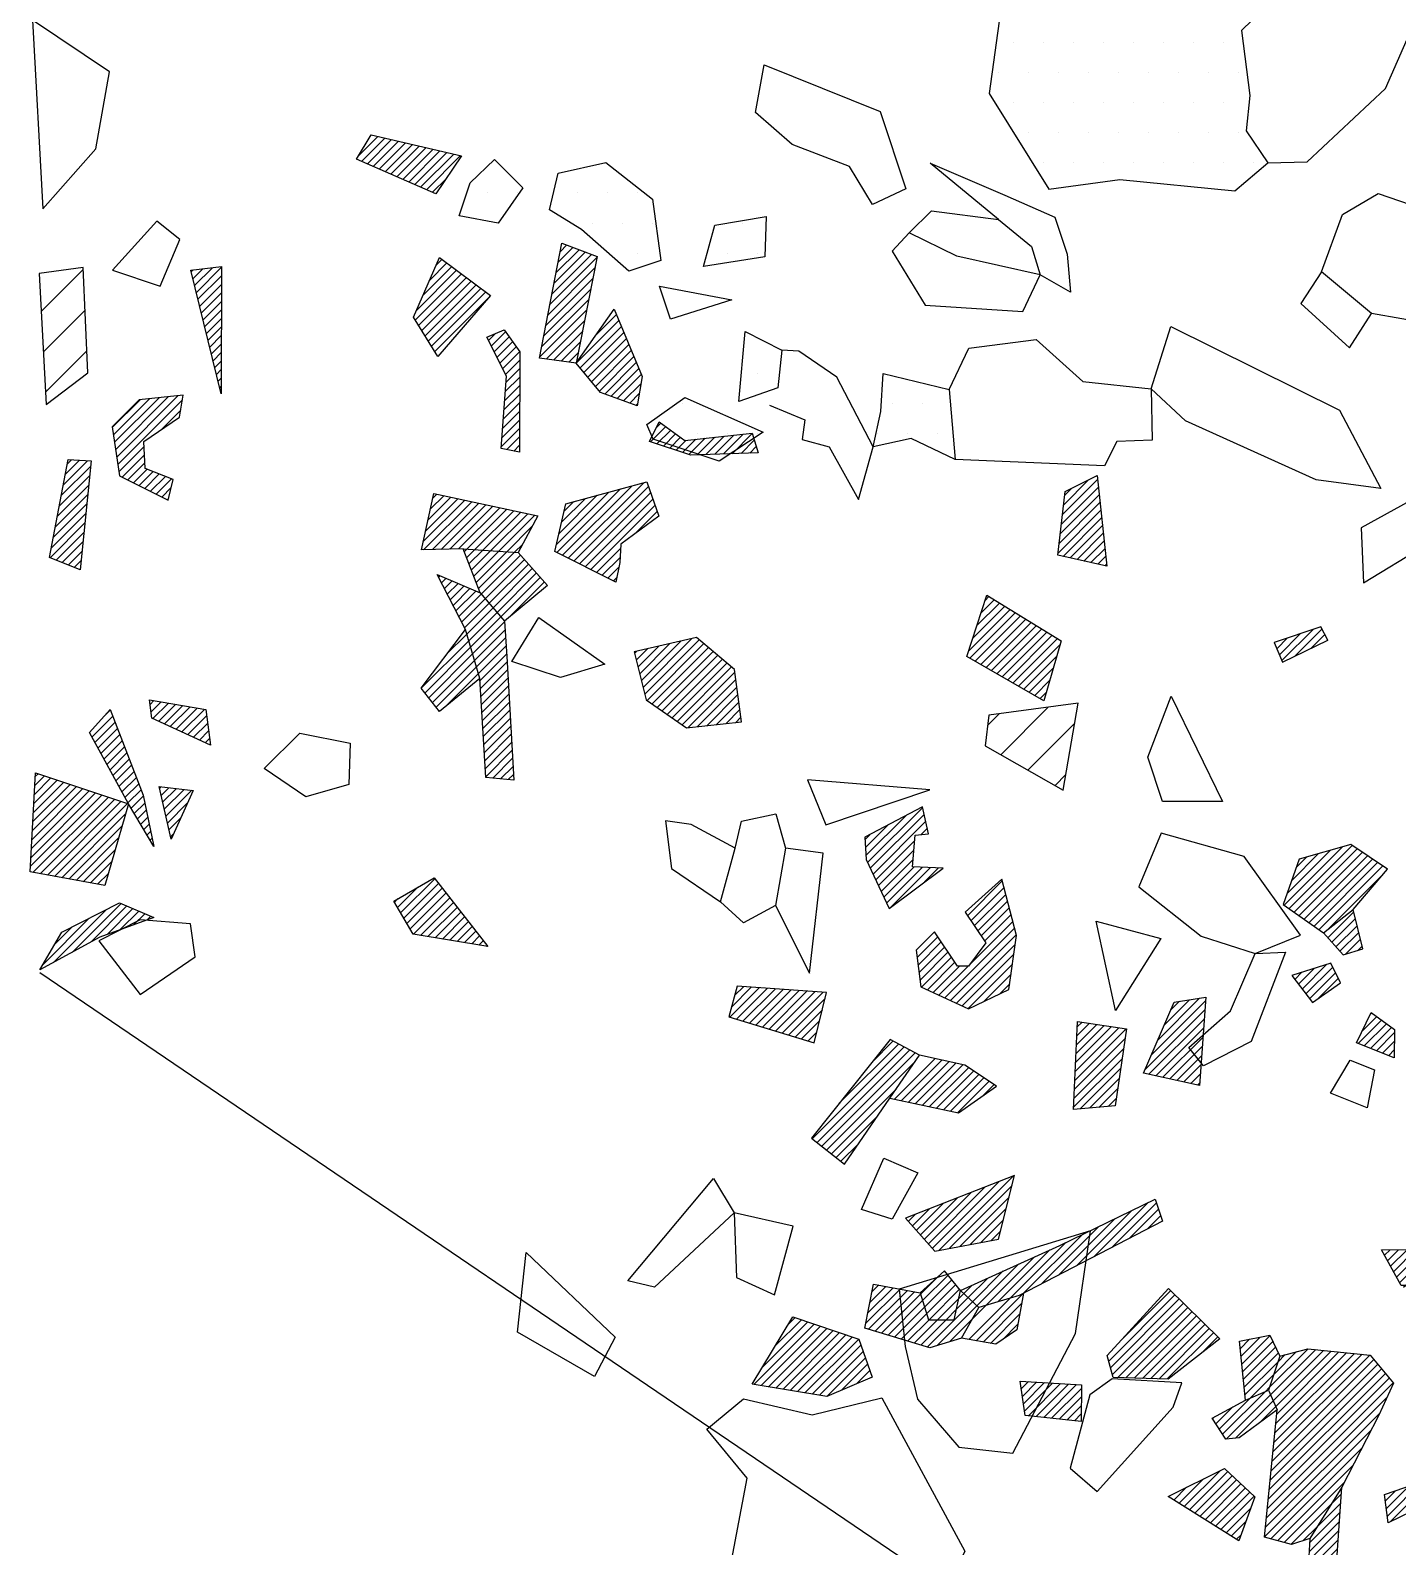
# Model space of a CAD drawing. Header units: metres. Extents: x 0 to 2.2, y -19.01 to -15.89.
# Drawn here: x -0.002 to 0.566, y -18.313 to -17.682 of the extents above; entities that cross this region are included whole.
import ezdxf

# ---------------------------------------------------------------- set-up
doc = ezdxf.new("R2010")
doc.units = ezdxf.units.M
doc.header["$LTSCALE"] = 25
doc.header["$MEASUREMENT"] = 0
doc.linetypes.add('STRICHPUNKTX2', pattern=[2, 1, -0.5, 0, -0.5])
doc.layers.get('0').update_dxf_attribs({"linetype": 'CONTINUOUS'})
for name, color, linetype in [('FEUER', 1, 'CONTINUOUS'), ('GRABUNGSGRENZE', 3, 'STRICHPUNKTX2'), ('KNOCHEN', 2, 'CONTINUOUS'), ('KNOCHENSCHRAFF', 2, 'CONTINUOUS'), ('STEINE', 4, 'CONTINUOUS'), ('STEINESCHRAFF', 4, 'CONTINUOUS')]:
    doc.layers.add(name, color=color, linetype=linetype)

# ---------------------------------------------------------------- blocks, each defined once
blk = doc.blocks.new('*X5')
at = {"color": 0}
for p, q in [((0.209, -1779.932), (1.96, -1778.181)), ((0.299, -1781.61), (2.035, -1779.874)), ((0.389, -1783.288), (2.109, -1781.567)), ((39.567, -1797.143), (40.049, -1796.66)), ((40.117, -1798.36), (42.092, -1796.386)), ((41.246, -1798.999), (43.192, -1797.053)), ((42.375, -1799.638), (42.826, -1799.187))]:
    blk.add_line(p, q, dxfattribs=at)
blk = doc.blocks.new('*X12')
at = {"color": 0}
for p, q in [((51.899, -1804.61), (54.308, -1802.201)), ((52.025, -1804.13), (53.815, -1802.341)), ((52.107, -1804.756), (54.725, -1802.137)), ((52.219, -1803.583), (53.321, -1802.48)), ((52.315, -1804.901), (54.937, -1802.279)), ((52.413, -1803.036), (52.828, -1802.62)), ((52.522, -1805.047), (55.149, -1802.421)), ((52.73, -1805.193), (55.36, -1802.563)), ((52.938, -1805.338), (55.572, -1802.705)), ((53.146, -1805.484), (55.784, -1802.846)), ((53.354, -1805.63), (55.995, -1802.988)), ((53.714, -1805.623), (56.054, -1803.283)), ((38.729, -1805.052), (40.178, -1803.603)), ((38.871, -1805.263), (40.251, -1803.884)), ((39.014, -1805.474), (40.323, -1804.165)), ((39.157, -1805.685), (40.396, -1804.446)), ((39.299, -1805.896), (40.469, -1804.727)), ((39.442, -1806.107), (40.541, -1805.008)), ((53.723, -1805.967), (54.79, -1804.901)), ((53.889, -1806.155), (54.86, -1805.185)), ((37.786, -1808.47), (40.686, -1805.57)), ((38.85, -1807.052), (40.614, -1805.289)), ((54.055, -1806.343), (54.93, -1805.468)), ((54.221, -1806.53), (55, -1805.751)), ((36.633, -1806.794), (37.499, -1805.929)), ((36.674, -1807.107), (37.641, -1806.14)), ((36.715, -1807.419), (37.784, -1806.351)), ((38.027, -1808.582), (40.759, -1805.851)), ((38.269, -1808.694), (40.716, -1806.247)), ((54.46, -1806.645), (55.07, -1806.035)), ((54.973, -1806.486), (55.14, -1806.318)), ((36.756, -1807.732), (37.926, -1806.562)), ((36.82, -1808.022), (38.068, -1806.773)), ((37.061, -1808.134), (38.211, -1806.984)), ((38.51, -1808.807), (40.659, -1806.658)), ((38.751, -1808.919), (40.602, -1807.068)), ((37.303, -1808.246), (38.401, -1807.147)), ((37.544, -1808.358), (38.754, -1807.148)), ((39.391, -1808.632), (40.545, -1807.479)), ((52.34, -1807.704), (52.638, -1807.406)), ((52.494, -1807.904), (53.151, -1807.247)), ((52.648, -1808.104), (53.663, -1807.089)), ((52.801, -1808.304), (53.918, -1807.187)), ((52.955, -1808.504), (54.036, -1807.423)), ((53.327, -1808.485), (54.153, -1807.659)), ((28.848, -1809.276), (30.07, -1808.054)), ((28.914, -1808.857), (29.74, -1808.031)), ((29.053, -1808.364), (29.41, -1808.007)), ((29.12, -1809.358), (30.4, -1808.078)), ((29.391, -1809.44), (30.73, -1808.101)), ((29.663, -1809.522), (31.06, -1808.125)), ((29.934, -1809.604), (31.39, -1808.148)), ((30.205, -1809.686), (31.72, -1808.171)), ((30.477, -1809.769), (32.051, -1808.195)), ((30.748, -1809.851), (32.381, -1808.218)), ((31.02, -1809.933), (32.711, -1808.242)), ((40.074, -1808.304), (40.488, -1807.889)), ((31.291, -1810.015), (32.814, -1808.492)), ((31.562, -1810.097), (32.699, -1808.961)), ((46.098, -1811.472), (48.611, -1808.958)), ((46.369, -1810.847), (48.639, -1808.577)), ((46.64, -1810.222), (48.376, -1808.486)), ((46.911, -1809.598), (47.96, -1808.549)), ((47.182, -1808.973), (47.543, -1808.612)), ((31.834, -1810.179), (32.583, -1809.43)), ((43.259, -1810.421), (44.108, -1809.572)), ((43.276, -1810.051), (43.801, -1809.526)), ((43.292, -1809.681), (43.494, -1809.479)), ((46.278, -1811.645), (48.584, -1809.339)), ((54.976, -1810.372), (55.952, -1809.396)), ((55.138, -1809.856), (55.749, -1809.245)), ((55.23, -1810.471), (56.155, -1809.546)), ((55.469, -1809.172), (55.546, -1809.095)), ((32.105, -1810.262), (32.467, -1809.899)), ((43.178, -1812.27), (45.277, -1810.171)), ((43.194, -1811.901), (45.335, -1809.76)), ((43.21, -1811.531), (45.028, -1809.713)), ((43.227, -1811.161), (44.721, -1809.666)), ((43.243, -1810.791), (44.415, -1809.619)), ((46.568, -1811.709), (48.556, -1809.72)), ((46.858, -1811.773), (48.529, -1810.101)), ((55.484, -1810.57), (56.358, -1809.696)), ((55.739, -1810.67), (56.481, -1809.927)), ((32.278, -1814.331), (36.098, -1810.511)), ((32.476, -1814.486), (36.327, -1810.636)), ((32.675, -1814.642), (36.556, -1810.761)), ((33.401, -1812.855), (35.869, -1810.387)), ((34.765, -1811.137), (35.64, -1810.262)), ((43.161, -1812.64), (45.217, -1810.585)), ((47.147, -1811.836), (48.502, -1810.482)), ((55.993, -1810.769), (56.48, -1810.282)), ((56.247, -1810.868), (56.479, -1810.636)), ((32.873, -1814.797), (36.562, -1811.108)), ((35.699, -1812.678), (37.378, -1810.999)), ((35.99, -1812.741), (37.668, -1811.063)), ((36.281, -1812.804), (37.958, -1811.126)), ((36.571, -1812.867), (38.248, -1811.189)), ((36.862, -1812.93), (38.538, -1811.253)), ((37.152, -1812.993), (38.772, -1811.373)), ((43.145, -1813.01), (45.157, -1810.998)), ((43.42, -1813.089), (45.097, -1811.412)), ((47.437, -1811.9), (48.474, -1810.863)), ((47.727, -1811.964), (48.447, -1811.244)), ((37.443, -1813.056), (38.986, -1811.513)), ((37.733, -1813.119), (39.199, -1811.653)), ((38.024, -1813.182), (39.412, -1811.793)), ((38.314, -1813.245), (39.626, -1811.934)), ((39.384, -1812.529), (39.839, -1812.074)), ((43.806, -1813.056), (45.037, -1811.826)), ((48.017, -1812.028), (48.419, -1811.625)), ((48.307, -1812.091), (48.392, -1812.006)), ((33.072, -1814.952), (35.777, -1812.247)), ((44.193, -1813.023), (44.977, -1812.239)), ((44.58, -1812.99), (44.916, -1812.653)), ((33.27, -1815.107), (34.994, -1813.383)), ((33.469, -1815.262), (34.211, -1814.52)), ((56.302, -1830.259), (58.15, -1828.411)), ((56.111, -1829.389), (56.533, -1828.968)), ((56.151, -1829.703), (57.072, -1828.782)), ((56.191, -1830.016), (57.611, -1828.597))]:
    blk.add_line(p, q, dxfattribs=at)
blk = doc.blocks.new('*X13')
at = {"color": 0}
for p, q in [((70.76, -1795.648), (72.682, -1793.727)), ((68.624, -1797.077), (71.392, -1794.309)), ((70.525, -1795.53), (72.139, -1793.916)), ((70.995, -1795.766), (72.772, -1793.99)), ((71.231, -1795.885), (72.863, -1794.253)), ((58.802, -1795.232), (59.004, -1795.03)), ((68.023, -1794.85), (68.23, -1794.643)), ((68.098, -1795.128), (68.595, -1794.631)), ((68.173, -1795.407), (68.96, -1794.62)), ((68.248, -1795.685), (69.325, -1794.608)), ((68.323, -1795.964), (69.691, -1794.596)), ((68.399, -1796.242), (70.056, -1794.585)), ((68.474, -1796.52), (70.421, -1794.573)), ((68.549, -1796.799), (70.786, -1794.561)), ((71.466, -1796.003), (72.954, -1794.515)), ((71.701, -1796.121), (73.044, -1794.778)), ((71.936, -1796.24), (73.135, -1795.041)), ((58.527, -1795.861), (59.243, -1795.144)), ((58.55, -1796.191), (59.482, -1795.259)), ((58.833, -1796.261), (59.722, -1795.373)), ((59.117, -1796.331), (59.961, -1795.487)), ((59.401, -1796.401), (60.2, -1795.602)), ((59.685, -1796.471), (60.439, -1795.716)), ((72.294, -1796.235), (73.226, -1795.304)), ((72.743, -1796.14), (73.316, -1795.567)), ((59.968, -1796.54), (60.678, -1795.83)), ((60.252, -1796.61), (60.918, -1795.945)), ((68.699, -1797.355), (70.256, -1795.799)), ((73.191, -1796.045), (73.407, -1795.83)), ((64.714, -1801.341), (68.445, -1797.609)), ((64.928, -1801.48), (68.794, -1797.615)), ((64.952, -1800.749), (67.64, -1798.062)), ((65.328, -1801.433), (68.898, -1797.864)), ((65.729, -1801.387), (69.002, -1798.113)), ((65.191, -1800.157), (66.834, -1798.514)), ((66.129, -1801.34), (69.106, -1798.363)), ((65.429, -1799.565), (66.028, -1798.966)), ((66.529, -1801.294), (67.841, -1799.981)), ((34.577, -1802.84), (36.867, -1800.55)), ((34.489, -1802.221), (35.419, -1801.291)), ((34.507, -1802.556), (36.169, -1800.894)), ((34.69, -1803.081), (36.931, -1800.839)), ((34.803, -1803.321), (36.996, -1801.128)), ((34.472, -1801.885), (34.669, -1801.687)), ((34.917, -1803.561), (36.534, -1801.944)), ((36.802, -1801.676), (37.061, -1801.416)), ((35.03, -1803.801), (36.503, -1802.328)), ((35.143, -1804.041), (36.473, -1802.712)), ((35.257, -1804.282), (36.515, -1803.023)), ((35.37, -1804.522), (36.854, -1803.038)), ((35.555, -1804.69), (37.193, -1803.052)), ((36.948, -1803.651), (37.532, -1803.067)), ((37.538, -1818.971), (40.63, -1815.879)), ((37.105, -1818.696), (39.47, -1816.332)), ((37.271, -1818.884), (40.05, -1816.105)), ((37.974, -1818.888), (40.584, -1816.278)), ((36.607, -1818.134), (37.73, -1817.011)), ((36.773, -1818.321), (38.31, -1816.785)), ((36.939, -1818.509), (38.89, -1816.558)), ((38.41, -1818.806), (40.465, -1816.751)), ((43.999, -1819.228), (46.248, -1816.978)), ((44.733, -1818.847), (46.591, -1816.989)), ((36.276, -1817.758), (36.57, -1817.464)), ((36.442, -1817.946), (37.15, -1817.237)), ((38.847, -1818.723), (40.345, -1817.224)), ((39.283, -1818.64), (40.226, -1817.697)), ((42.531, -1819.988), (44.878, -1817.642)), ((43.265, -1819.608), (45.563, -1817.31)), ((45.466, -1818.467), (46.679, -1817.254)), ((46.2, -1818.087), (46.767, -1817.52)), ((39.719, -1818.557), (40.106, -1818.171)), ((41.063, -1820.749), (43.507, -1818.305)), ((41.797, -1820.368), (44.192, -1817.973)), ((39.996, -1821.109), (42.16, -1818.945)), ((40.502, -1820.957), (42.822, -1818.637)), ((56.074, -1819.173), (56.303, -1818.944)), ((56.199, -1819.401), (56.658, -1818.942)), ((56.325, -1819.63), (57.014, -1818.94)), ((56.45, -1819.858), (57.369, -1818.938)), ((56.575, -1820.086), (57.725, -1818.936)), ((56.7, -1820.315), (58.081, -1818.934)), ((56.944, -1820.425), (58.436, -1818.932)), ((57.297, -1820.425), (58.792, -1818.93)), ((57.649, -1820.426), (59.147, -1818.928)), ((58.002, -1820.427), (59.503, -1818.926)), ((58.355, -1820.428), (59.858, -1818.925)), ((58.707, -1820.429), (60.214, -1818.923)), ((59.06, -1820.43), (60.569, -1818.921)), ((59.413, -1820.431), (60.925, -1818.919)), ((59.774, -1820.423), (61.28, -1818.917)), ((60.135, -1820.415), (61.636, -1818.915)), ((60.497, -1820.407), (61.991, -1818.913)), ((39.124, -1821.274), (40.866, -1819.532)), ((39.491, -1821.26), (41.513, -1819.239)), ((60.858, -1820.4), (62.179, -1819.079)), ((36.779, -1820.79), (37.511, -1820.059)), ((36.864, -1821.059), (37.926, -1819.997)), ((36.949, -1821.328), (38.084, -1820.193)), ((38.759, -1820.932), (39.571, -1820.12)), ((38.941, -1821.103), (40.218, -1819.826)), ((61.219, -1820.392), (61.845, -1819.767)), ((34.506, -1822.003), (35.933, -1820.576)), ((34.593, -1821.563), (35.635, -1820.52)), ((34.616, -1822.246), (36.231, -1820.632)), ((34.679, -1821.122), (35.337, -1820.465)), ((34.766, -1820.682), (35.039, -1820.409)), ((34.887, -1822.329), (36.529, -1820.687)), ((35.158, -1822.411), (36.779, -1820.79)), ((37.034, -1821.597), (38.242, -1820.388)), ((37.133, -1821.851), (38.4, -1820.584)), ((38.275, -1821.416), (38.759, -1820.932)), ((38.369, -1820.968), (38.576, -1820.761)), ((38.576, -1820.761), (38.924, -1820.413)), ((44.603, -1823.573), (47.36, -1820.816)), ((45.203, -1822.62), (47.181, -1820.641)), ((56.868, -1820.501), (56.944, -1820.425)), ((57.074, -1820.648), (57.297, -1820.425)), ((57.28, -1820.796), (57.649, -1820.426)), ((57.486, -1820.943), (58.002, -1820.427)), ((57.692, -1821.091), (58.355, -1820.428)), ((57.898, -1821.238), (58.707, -1820.429)), ((58.104, -1821.386), (59.06, -1820.43)), ((58.31, -1821.533), (59.408, -1820.435)), ((58.516, -1821.681), (59.489, -1820.708)), ((35.429, -1822.494), (36.864, -1821.059)), ((35.7, -1822.576), (36.949, -1821.328)), ((37.055, -1822.989), (38.941, -1821.103)), ((37.47, -1822.927), (39.124, -1821.274)), ((37.485, -1821.852), (38.369, -1820.968)), ((37.838, -1821.853), (38.275, -1821.416)), ((44.679, -1823.851), (47.538, -1820.991)), ((44.755, -1824.128), (47.717, -1821.166)), ((44.97, -1824.266), (47.895, -1821.341)), ((45.316, -1824.275), (48.074, -1821.517)), ((58.722, -1821.828), (59.569, -1820.981)), ((58.928, -1821.976), (59.65, -1821.254)), ((59.134, -1822.123), (59.73, -1821.527)), ((29.846, -1824.541), (32.354, -1822.034)), ((30.15, -1824.592), (32.618, -1822.123)), ((30.198, -1823.836), (32.089, -1821.945)), ((30.736, -1822.944), (31.825, -1821.856)), ((31.274, -1822.053), (31.56, -1821.767)), ((35.971, -1822.659), (37.034, -1821.597)), ((36.242, -1822.741), (37.133, -1821.851)), ((36.513, -1822.824), (37.485, -1821.852)), ((36.784, -1822.907), (37.838, -1821.853)), ((37.979, -1822.772), (38.94, -1821.811)), ((45.661, -1824.283), (48.252, -1821.692)), ((46.006, -1824.292), (48.431, -1821.867)), ((46.351, -1824.3), (48.609, -1822.042)), ((59.34, -1822.271), (59.811, -1821.8)), ((59.546, -1822.418), (59.892, -1822.073)), ((30.453, -1824.642), (32.883, -1822.212)), ((30.756, -1824.692), (33.148, -1822.301)), ((31.059, -1824.743), (33.412, -1822.389)), ((31.362, -1824.793), (33.677, -1822.478)), ((31.665, -1824.844), (33.942, -1822.567)), ((31.968, -1824.894), (34.206, -1822.656)), ((46.696, -1824.309), (48.788, -1822.217)), ((47.041, -1824.317), (48.966, -1822.392)), ((48.508, -1823.204), (49.145, -1822.567)), ((50.069, -1823.057), (50.461, -1822.665)), ((50.101, -1823.378), (50.902, -1822.578)), ((50.134, -1823.699), (51.318, -1822.515)), ((50.167, -1824.02), (51.431, -1822.755)), ((59.752, -1822.566), (59.972, -1822.346)), ((59.958, -1822.713), (60.053, -1822.619)), ((32.271, -1824.945), (34.302, -1822.914)), ((32.574, -1824.995), (34.394, -1823.176)), ((32.877, -1825.046), (34.486, -1823.437)), ((50.199, -1824.341), (51.544, -1822.996)), ((50.232, -1824.662), (51.656, -1823.237)), ((51.295, -1824.659), (52.893, -1823.061)), ((51.335, -1824.973), (53.214, -1823.094)), ((51.436, -1827.347), (55.463, -1823.32)), ((51.442, -1825.22), (53.535, -1823.126)), ((51.465, -1824.136), (52.42, -1823.181)), ((51.474, -1826.955), (55.142, -1823.287)), ((51.513, -1826.563), (54.82, -1823.255)), ((51.549, -1825.466), (53.857, -1823.158)), ((51.552, -1826.17), (54.499, -1823.223)), ((51.59, -1825.778), (54.178, -1823.191)), ((51.634, -1823.613), (51.943, -1823.304)), ((33.492, -1824.785), (34.578, -1823.699)), ((34.112, -1824.518), (34.67, -1823.96)), ((50.265, -1824.983), (51.634, -1823.613)), ((51.281, -1828.916), (56.11, -1824.087)), ((51.32, -1828.524), (55.951, -1823.893)), ((51.358, -1828.132), (55.791, -1823.699)), ((51.397, -1827.739), (55.632, -1823.505)), ((34.731, -1824.252), (34.762, -1824.222)), ((40.927, -1824.421), (40.942, -1824.406)), ((40.97, -1824.731), (41.274, -1824.427)), ((41.014, -1825.041), (41.607, -1824.448)), ((41.057, -1825.351), (41.94, -1824.468)), ((41.101, -1825.661), (42.273, -1824.489)), ((41.269, -1825.846), (42.605, -1824.51)), ((41.587, -1825.882), (42.938, -1824.531)), ((41.905, -1825.917), (43.271, -1824.552)), ((42.224, -1825.953), (43.468, -1824.708)), ((50.498, -1825.103), (51.465, -1824.136)), ((51.106, -1824.849), (51.295, -1824.659)), ((51.203, -1829.701), (56.429, -1824.475)), ((51.242, -1829.308), (56.27, -1824.281)), ((42.542, -1825.988), (43.467, -1825.063)), ((49.199, -1826.401), (50.498, -1825.103)), ((49.338, -1826.616), (51.106, -1824.849)), ((49.492, -1826.816), (51.335, -1824.973)), ((49.88, -1826.781), (51.442, -1825.22)), ((51.165, -1830.093), (56.169, -1825.089)), ((42.86, -1826.023), (43.466, -1825.417)), ((43.178, -1826.059), (43.465, -1825.771)), ((48.923, -1825.971), (48.982, -1825.912)), ((49.061, -1826.186), (49.772, -1825.475)), ((50.864, -1826.151), (51.549, -1825.466)), ((51.126, -1830.485), (55.862, -1825.749)), ((51.087, -1830.877), (55.498, -1826.466)), ((51.352, -1830.966), (55.128, -1827.19)), ((47.526, -1829.489), (48.543, -1828.471)), ((47.744, -1829.624), (49.246, -1828.122)), ((47.962, -1829.76), (49.554, -1828.169)), ((48.179, -1829.896), (49.737, -1828.338)), ((48.397, -1830.032), (49.921, -1828.508)), ((51.629, -1831.043), (54.758, -1827.914)), ((47.309, -1829.353), (47.841, -1828.821)), ((48.615, -1830.168), (50.105, -1828.678)), ((48.832, -1830.304), (50.288, -1828.848)), ((49.05, -1830.44), (50.472, -1829.018)), ((51.906, -1831.119), (54.387, -1828.638)), ((53.856, -1829.523), (54.277, -1829.102)), ((47.091, -1829.217), (47.138, -1829.17)), ((49.268, -1830.576), (50.656, -1829.188)), ((49.485, -1830.711), (50.511, -1829.686)), ((52.184, -1831.195), (53.856, -1829.523)), ((53.273, -1830.459), (54.251, -1829.481)), ((49.703, -1830.847), (50.308, -1830.242)), ((52.936, -1831.503), (54.199, -1830.24)), ((52.958, -1831.128), (54.225, -1829.861)), ((49.921, -1830.983), (50.106, -1830.798)), ((52.693, -1831.04), (53.273, -1830.459)), ((52.893, -1832.254), (54.147, -1830.999)), ((52.915, -1831.879), (54.173, -1830.62)), ((52.871, -1832.629), (54.122, -1831.379)), ((52.827, -1833.38), (54.07, -1832.138)), ((52.849, -1833.005), (54.096, -1831.758)), ((52.88, -1833.681), (54.044, -1832.517)), ((53.33, -1833.584), (54.018, -1832.897)), ((53.78, -1833.488), (53.992, -1833.276))]:
    blk.add_line(p, q, dxfattribs=at)
blk = doc.blocks.new('*X14')
at = {"color": 0}
for p, q in [((39.086, -1822.726), (41.063, -1820.749)), ((38.786, -1822.672), (40.502, -1820.957)), ((38.94, -1821.811), (39.491, -1821.26)), ((39.385, -1822.781), (40.981, -1821.184)), ((39.684, -1822.835), (40.899, -1821.62)), ((40.202, -1822.671), (40.817, -1822.056))]:
    blk.add_line(p, q, dxfattribs=at)
blk = doc.blocks.new('*X16')
at = {"color": 0}
for p, q in [((21.616, -1778.325), (22.581, -1777.359)), ((21.701, -1777.886), (22.326, -1777.261)), ((21.786, -1777.447), (22.07, -1777.163)), ((21.36, -1779.641), (23.325, -1777.676)), ((21.445, -1779.202), (23.093, -1777.554)), ((21.531, -1778.763), (22.837, -1777.457)), ((21.19, -1780.518), (23.151, -1778.557)), ((21.275, -1780.079), (23.238, -1778.117)), ((21.105, -1780.957), (23.063, -1778.998)), ((20.935, -1781.834), (22.889, -1779.88)), ((21.02, -1781.395), (22.976, -1779.439)), ((21.22, -1781.903), (22.802, -1780.321)), ((22.46, -1782.076), (24.233, -1780.304)), ((22.62, -1782.27), (24.336, -1780.554)), ((23.287, -1780.896), (24.129, -1780.054)), ((60.48, -1783.654), (63.778, -1780.357)), ((60.512, -1783.269), (63.415, -1780.365)), ((60.544, -1782.884), (63.053, -1780.374)), ((60.615, -1783.873), (64.14, -1780.348)), ((60.912, -1783.929), (64.317, -1780.525)), ((61.005, -1782.069), (62.691, -1780.383)), ((21.531, -1781.945), (22.714, -1780.762)), ((21.842, -1781.987), (22.627, -1781.202)), ((22.781, -1782.463), (24.44, -1780.803)), ((22.941, -1782.656), (24.544, -1781.053)), ((61.209, -1783.986), (64.264, -1780.931)), ((22.153, -1782.03), (22.54, -1781.643)), ((23.101, -1782.85), (24.648, -1781.303)), ((23.261, -1783.043), (24.751, -1781.553)), ((23.422, -1783.236), (24.855, -1781.803)), ((61.596, -1783.953), (64.211, -1781.337)), ((62.01, -1783.893), (64.158, -1781.744)), ((23.65, -1783.361), (24.959, -1782.052)), ((23.908, -1783.456), (25.063, -1782.302)), ((62.423, -1783.832), (64.105, -1782.15)), ((24.167, -1783.552), (25.166, -1782.552)), ((24.425, -1783.647), (25.154, -1782.918)), ((63.349, -1783.26), (64.052, -1782.557)), ((24.683, -1783.743), (25.082, -1783.343)), ((24.941, -1783.838), (25.01, -1783.769)), ((25.549, -1785.351), (26.183, -1784.718)), ((25.792, -1784.754), (25.977, -1784.57)), ((25.816, -1785.438), (26.388, -1784.866)), ((28.949, -1785.841), (29.782, -1785.008)), ((26.083, -1785.525), (26.594, -1785.013)), ((26.349, -1785.612), (26.8, -1785.161)), ((26.616, -1785.699), (27.033, -1785.282)), ((26.882, -1785.786), (27.429, -1785.24)), ((27.149, -1785.873), (27.824, -1785.197)), ((27.485, -1785.89), (28.22, -1785.155)), ((27.851, -1785.878), (28.616, -1785.113)), ((28.217, -1785.866), (29.012, -1785.071)), ((28.583, -1785.853), (29.407, -1785.029)), ((29.315, -1785.828), (29.865, -1785.278)), ((29.681, -1785.816), (29.949, -1785.548)), ((63.674, -1787.178), (64.818, -1786.034)), ((63.734, -1786.764), (64.397, -1786.101)), ((63.795, -1786.35), (63.977, -1786.168)), ((63.81, -1787.396), (65.239, -1785.967)), ((63.996, -1787.564), (65.66, -1785.9)), ((64.181, -1787.731), (65.733, -1786.18)), ((64.367, -1787.899), (65.769, -1786.498)), ((64.552, -1788.067), (65.804, -1786.816)), ((21.638, -1789.616), (23.813, -1787.441)), ((21.658, -1789.949), (24.297, -1787.31)), ((21.893, -1790.068), (24.782, -1787.18)), ((22.129, -1790.186), (25.266, -1787.049)), ((22.364, -1790.304), (25.462, -1787.206)), ((22.599, -1790.423), (25.555, -1787.467)), ((42.637, -1788.769), (44.173, -1787.234)), ((42.685, -1788.368), (44.139, -1786.914)), ((42.732, -1787.967), (43.768, -1786.931)), ((42.779, -1787.567), (43.066, -1787.28)), ((64.691, -1788.282), (65.84, -1787.134)), ((64.734, -1788.593), (65.875, -1787.452)), ((21.746, -1789.155), (23.328, -1787.572)), ((21.853, -1788.694), (22.844, -1787.703)), ((21.961, -1788.232), (22.36, -1787.834)), ((22.834, -1790.541), (25.647, -1787.728)), ((23.07, -1790.659), (25.74, -1787.989)), ((42.543, -1789.571), (44.24, -1787.874)), ((42.59, -1789.17), (44.206, -1787.554)), ((64.776, -1788.904), (65.911, -1787.77)), ((64.819, -1789.215), (65.946, -1788.088)), ((24.916, -1789.166), (25.832, -1788.25)), ((42.496, -1789.972), (44.274, -1788.193)), ((42.711, -1790.11), (44.308, -1788.513)), ((64.861, -1789.527), (65.982, -1788.406)), ((64.903, -1789.838), (66.017, -1788.724)), ((42.999, -1790.176), (44.341, -1788.833)), ((43.287, -1790.241), (44.375, -1789.153)), ((65.221, -1789.873), (66.053, -1789.042)), ((65.895, -1789.553), (66.088, -1789.36)), ((23.305, -1790.778), (24.308, -1789.775)), ((43.575, -1790.307), (44.409, -1789.472)), ((43.863, -1790.372), (44.443, -1789.792)), ((23.54, -1790.896), (24.281, -1790.155)), ((23.775, -1791.014), (24.231, -1790.559)), ((44.151, -1790.438), (44.476, -1790.112)), ((44.439, -1790.504), (44.51, -1790.432)), ((24.01, -1791.133), (24.148, -1790.996)), ((39.292, -1792.468), (39.84, -1791.92)), ((39.46, -1791.946), (39.62, -1791.786)), ((38.786, -1794.035), (40.499, -1792.322)), ((38.831, -1794.343), (40.718, -1792.456)), ((38.955, -1793.512), (40.279, -1792.188)), ((39.123, -1792.99), (40.06, -1792.054)), ((39.055, -1794.472), (40.938, -1792.59)), ((39.28, -1794.601), (41.158, -1792.724)), ((39.505, -1794.73), (41.377, -1792.858)), ((39.729, -1794.86), (41.597, -1792.992)), ((39.954, -1794.989), (41.816, -1793.126)), ((51.81, -1794.446), (53.115, -1793.141)), ((52.345, -1794.264), (53.473, -1793.137)), ((25.098, -1794.994), (26.352, -1793.741)), ((25.17, -1795.276), (26.813, -1793.634)), ((25.242, -1795.558), (27.273, -1793.527)), ((25.313, -1795.84), (27.577, -1793.577)), ((25.409, -1796.098), (27.769, -1793.738)), ((40.178, -1795.118), (42.036, -1793.26)), ((40.403, -1795.247), (42.256, -1793.394)), ((40.627, -1795.376), (42.475, -1793.528)), ((40.852, -1795.505), (42.586, -1793.77)), ((51.489, -1793.706), (51.509, -1793.686)), ((51.596, -1793.953), (52.045, -1793.504)), ((51.703, -1794.199), (52.58, -1793.323)), ((53.029, -1793.934), (53.597, -1793.366)), ((53.714, -1793.603), (53.721, -1793.595)), ((24.884, -1794.148), (24.97, -1794.063)), ((24.955, -1794.43), (25.43, -1793.955)), ((25.027, -1794.712), (25.891, -1793.848)), ((25.617, -1796.244), (27.961, -1793.9)), ((25.825, -1796.389), (28.152, -1794.062)), ((26.033, -1796.535), (28.344, -1794.223)), ((26.24, -1796.681), (28.536, -1794.385)), ((41.076, -1795.634), (42.443, -1794.267)), ((26.448, -1796.826), (28.728, -1794.547)), ((26.656, -1796.972), (28.92, -1794.709)), ((26.864, -1797.118), (29.055, -1794.927)), ((41.301, -1795.763), (42.3, -1794.764)), ((27.094, -1797.242), (29.098, -1795.238)), ((27.49, -1797.199), (29.14, -1795.549)), ((41.525, -1795.892), (42.157, -1795.26)), ((27.887, -1797.156), (29.183, -1795.86)), ((28.283, -1797.113), (29.226, -1796.171)), ((41.75, -1796.021), (42.013, -1795.757)), ((28.68, -1797.07), (29.268, -1796.482)), ((29.077, -1797.027), (29.311, -1796.793))]:
    blk.add_line(p, q, dxfattribs=at)
blk = doc.blocks.new('*X17')
at = {"color": 0}
for p, q in [((13.404, -1773.455), (14.21, -1772.649)), ((13.523, -1773.69), (14.496, -1772.716)), ((13.769, -1773.797), (14.783, -1772.783)), ((14.016, -1773.904), (15.07, -1772.849)), ((14.262, -1774.011), (15.357, -1772.916)), ((14.509, -1774.118), (15.644, -1772.983)), ((14.756, -1774.225), (15.931, -1773.049)), ((15.002, -1774.332), (16.218, -1773.116)), ((15.249, -1774.439), (16.505, -1773.183)), ((15.495, -1774.545), (16.792, -1773.249)), ((15.742, -1774.652), (17.079, -1773.316)), ((15.989, -1774.759), (17.365, -1773.382)), ((16.235, -1774.866), (17.652, -1773.449)), ((16.482, -1774.973), (17.045, -1774.41)), ((16.085, -1779.259), (17.282, -1778.062)), ((16.354, -1778.637), (17.079, -1777.912)), ((16.622, -1778.015), (16.876, -1777.761)), ((6.452, -1778.285), (6.535, -1778.202)), ((6.522, -1778.569), (6.936, -1778.155)), ((6.591, -1778.853), (7.336, -1778.108)), ((6.661, -1779.137), (7.707, -1778.091)), ((6.73, -1779.421), (7.706, -1778.445)), ((15.764, -1780.287), (17.688, -1778.364)), ((15.817, -1779.881), (17.485, -1778.213)), ((15.9, -1780.505), (17.891, -1778.514)), ((16.035, -1780.723), (18.094, -1778.665)), ((6.8, -1779.705), (7.706, -1778.8)), ((6.87, -1779.989), (7.705, -1779.154)), ((16.171, -1780.941), (18.297, -1778.815)), ((16.306, -1781.159), (18.5, -1778.966)), ((16.442, -1781.377), (18.703, -1779.116)), ((6.939, -1780.273), (7.704, -1779.509)), ((7.009, -1780.557), (7.703, -1779.863)), ((16.577, -1781.595), (18.838, -1779.335)), ((7.078, -1780.841), (7.702, -1780.217)), ((7.148, -1781.125), (7.701, -1780.572)), ((7.217, -1781.409), (7.7, -1780.926)), ((18.811, -1781.129), (19.099, -1780.841)), ((18.928, -1781.366), (19.518, -1780.776)), ((19.046, -1781.602), (19.666, -1780.981)), ((19.163, -1781.838), (19.814, -1781.187)), ((7.287, -1781.693), (7.699, -1781.281)), ((7.356, -1781.977), (7.699, -1781.635)), ((19.28, -1782.074), (19.962, -1781.393)), ((19.398, -1782.31), (20.11, -1781.599)), ((7.426, -1782.261), (7.698, -1781.99)), ((7.495, -1782.545), (7.697, -1782.344)), ((19.515, -1782.547), (20.115, -1781.947)), ((19.535, -1782.88), (20.114, -1782.301)), ((7.565, -1782.829), (7.696, -1782.698)), ((7.635, -1783.113), (7.695, -1783.053)), ((19.482, -1783.641), (20.112, -1783.01)), ((19.508, -1783.26), (20.113, -1782.656)), ((3.167, -1784.753), (4.32, -1783.599)), ((3.212, -1785.061), (4.717, -1783.556)), ((3.258, -1785.369), (5.114, -1783.513)), ((3.303, -1785.677), (5.51, -1783.47)), ((3.348, -1785.985), (5.907, -1783.427)), ((3.394, -1786.293), (6.083, -1783.605)), ((19.428, -1784.401), (20.11, -1783.719)), ((19.455, -1784.021), (20.111, -1783.365)), ((5.196, -1784.845), (6.011, -1784.03)), ((19.401, -1784.782), (20.109, -1784.074)), ((19.348, -1785.542), (20.108, -1784.783)), ((19.375, -1785.162), (20.108, -1784.428)), ((3.439, -1786.602), (4.493, -1785.548)), ((19.572, -1785.672), (20.107, -1785.137)), ((19.866, -1785.731), (20.106, -1785.491)), ((1.125, -1787.148), (2.139, -1786.134)), ((1.208, -1786.711), (1.804, -1786.115)), ((1.291, -1786.275), (1.469, -1786.097)), ((3.579, -1786.815), (4.507, -1785.887)), ((3.815, -1786.933), (4.522, -1786.226)), ((0.959, -1788.021), (2.23, -1786.75)), ((1.042, -1787.584), (2.271, -1786.356)), ((4.05, -1787.052), (4.615, -1786.486)), ((4.285, -1787.17), (4.869, -1786.586)), ((4.52, -1787.288), (5.122, -1786.686)), ((4.755, -1787.407), (5.376, -1786.786)), ((4.991, -1787.525), (5.63, -1786.886)), ((0.876, -1788.457), (2.189, -1787.144)), ((5.226, -1787.643), (5.621, -1787.248)), ((0.71, -1789.331), (2.108, -1787.933)), ((0.793, -1788.894), (2.148, -1787.539)), ((5.461, -1787.762), (5.511, -1787.712)), ((0.579, -1790.169), (2.026, -1788.722)), ((0.627, -1789.767), (2.067, -1788.328)), ((0.831, -1790.27), (1.985, -1789.117)), ((1.083, -1790.372), (1.944, -1789.511)), ((1.335, -1790.473), (1.903, -1789.905)), ((1.587, -1790.575), (1.862, -1790.3)), ((4.736, -1796.265), (4.897, -1796.104)), ((4.777, -1796.577), (5.197, -1796.157)), ((4.853, -1796.855), (5.498, -1796.211)), ((5.095, -1796.966), (5.798, -1796.264)), ((5.337, -1797.078), (6.099, -1796.317)), ((2.316, -1797.625), (3.188, -1796.752)), ((2.812, -1796.775), (3.09, -1796.497)), ((5.579, -1797.19), (6.399, -1796.37)), ((5.821, -1797.301), (6.7, -1796.423)), ((6.063, -1797.413), (7, -1796.476)), ((6.305, -1797.525), (7.086, -1796.743)), ((2.441, -1797.853), (3.286, -1797.008)), ((2.566, -1798.081), (3.384, -1797.264)), ((2.691, -1798.31), (3.482, -1797.519)), ((6.547, -1797.636), (7.128, -1797.055)), ((6.789, -1797.748), (7.17, -1797.366)), ((2.817, -1798.538), (3.579, -1797.775)), ((2.942, -1798.766), (3.677, -1798.031)), ((7.031, -1797.859), (7.212, -1797.678)), ((3.067, -1798.995), (3.775, -1798.286)), ((3.192, -1799.223), (3.873, -1798.542)), ((3.318, -1799.451), (3.971, -1798.798)), ((-0.115, -1800.762), (1.145, -1799.503)), ((-0.095, -1800.389), (0.879, -1799.415)), ((-0.076, -1800.016), (0.614, -1799.327)), ((-0.057, -1799.643), (0.348, -1799.238)), ((-0.037, -1799.27), (0.083, -1799.15)), ((3.443, -1799.68), (4.069, -1799.053)), ((3.568, -1799.908), (4.167, -1799.309)), ((-0.231, -1802.999), (2.738, -1800.031)), ((-0.211, -1802.627), (2.472, -1799.943)), ((-0.192, -1802.254), (2.207, -1799.855)), ((-0.173, -1801.881), (1.941, -1799.767)), ((-0.153, -1801.508), (1.676, -1799.679)), ((-0.134, -1801.135), (1.41, -1799.591)), ((-0.133, -1803.255), (3.003, -1800.119)), ((3.693, -1800.136), (4.265, -1799.565)), ((3.818, -1800.364), (4.363, -1799.82)), ((3.95, -1800.587), (4.455, -1800.081)), ((5.127, -1799.763), (5.195, -1799.695)), ((5.193, -1800.051), (5.513, -1799.73)), ((5.259, -1800.338), (5.832, -1799.765)), ((5.325, -1800.625), (6.151, -1799.8)), ((5.391, -1800.913), (6.469, -1799.835)), ((0.166, -1803.31), (3.269, -1800.207)), ((0.465, -1803.364), (3.534, -1800.295)), ((0.764, -1803.419), (3.8, -1800.383)), ((4.082, -1800.808), (4.517, -1800.373)), ((4.214, -1801.03), (4.579, -1800.665)), ((5.457, -1801.2), (6.3, -1800.358)), ((1.063, -1803.474), (3.712, -1800.824)), ((1.362, -1803.528), (3.571, -1801.319)), ((4.346, -1801.251), (4.641, -1800.956)), ((4.478, -1801.473), (4.702, -1801.248)), ((5.524, -1801.488), (6.007, -1801.004)), ((1.661, -1803.583), (3.429, -1801.815)), ((4.61, -1801.694), (4.764, -1801.54)), ((4.742, -1801.915), (4.826, -1801.832)), ((5.59, -1801.775), (5.715, -1801.65)), ((1.96, -1803.638), (3.287, -1802.31)), ((4.874, -1802.137), (4.888, -1802.124)), ((2.259, -1803.692), (3.145, -1802.805)), ((2.557, -1803.747), (3.003, -1803.301)), ((2.856, -1803.802), (2.862, -1803.796)), ((15.027, -1804.712), (15.87, -1803.869)), ((15.158, -1804.935), (16.577, -1803.515)), ((15.289, -1805.157), (16.733, -1803.714)), ((15.42, -1805.38), (16.888, -1803.912)), ((1.506, -1806.566), (3.53, -1804.542)), ((14.896, -1804.49), (15.043, -1804.342)), ((15.551, -1805.602), (17.043, -1804.111)), ((15.687, -1805.82), (17.198, -1804.309)), ((15.99, -1805.871), (17.353, -1804.508)), ((0.289, -1807.076), (2.21, -1805.155)), ((0.724, -1806.995), (2.928, -1804.791)), ((2.287, -1806.138), (3.777, -1804.649)), ((2.947, -1805.832), (4.024, -1804.756)), ((3.5, -1805.633), (4.271, -1804.862)), ((4.053, -1805.433), (4.518, -1804.969)), ((4.606, -1805.234), (4.765, -1805.075)), ((16.293, -1805.921), (17.508, -1804.706)), ((16.596, -1805.971), (17.663, -1804.904)), ((16.899, -1806.022), (17.818, -1805.103)), ((0.785, -1806.226), (1.492, -1805.519)), ((17.202, -1806.072), (17.973, -1805.301)), ((17.506, -1806.123), (18.129, -1805.5)), ((17.809, -1806.173), (18.284, -1805.698)), ((18.112, -1806.224), (18.439, -1805.897)), ((18.415, -1806.274), (18.594, -1806.095)), ((18.718, -1806.325), (18.749, -1806.294))]:
    blk.add_line(p, q, dxfattribs=at)
blk = doc.blocks.new('*X18')
at = {"color": 0}
for p, q in [((16.498, -1787.685), (16.657, -1787.526)), ((16.099, -1789.498), (17.821, -1787.776)), ((16.113, -1789.838), (18.112, -1787.838)), ((16.199, -1789.045), (17.53, -1787.714)), ((16.299, -1788.591), (17.239, -1787.651)), ((16.398, -1788.138), (16.948, -1787.589)), ((16.476, -1789.828), (18.404, -1787.901)), ((16.839, -1789.819), (18.695, -1787.963)), ((17.203, -1789.809), (18.986, -1788.026)), ((17.566, -1789.799), (19.277, -1788.088)), ((17.913, -1789.805), (19.568, -1788.15)), ((18.244, -1789.828), (19.859, -1788.213)), ((18.575, -1789.851), (20.15, -1788.275)), ((18.906, -1789.874), (20.442, -1788.338)), ((19.236, -1789.896), (20.733, -1788.4)), ((19.567, -1789.919), (20.634, -1788.852)), ((17.802, -1789.917), (17.913, -1789.805)), ((17.9, -1790.172), (18.244, -1789.828)), ((17.999, -1790.427), (18.575, -1789.851)), ((18.097, -1790.682), (18.906, -1789.874)), ((18.196, -1790.937), (19.236, -1789.896)), ((18.294, -1791.192), (19.567, -1789.919)), ((18.392, -1791.447), (19.898, -1789.942)), ((19.898, -1789.942), (20.225, -1789.615)), ((18.51, -1791.683), (20.136, -1790.057)), ((18.674, -1791.873), (20.302, -1790.245)), ((18.838, -1792.062), (20.468, -1790.432)), ((19.002, -1792.252), (20.634, -1790.62)), ((16.742, -1790.976), (16.806, -1790.913)), ((16.861, -1791.211), (17.053, -1791.019)), ((16.98, -1791.445), (17.3, -1791.126)), ((17.099, -1791.68), (17.547, -1791.233)), ((19.166, -1792.441), (20.8, -1790.807)), ((19.33, -1792.631), (20.966, -1790.995)), ((19.688, -1792.627), (21.132, -1791.183)), ((17.218, -1791.914), (17.793, -1791.339)), ((17.338, -1792.149), (18.04, -1791.446)), ((17.457, -1792.383), (18.287, -1791.552)), ((17.576, -1792.618), (18.51, -1791.683)), ((17.695, -1792.852), (18.674, -1791.873)), ((17.814, -1793.087), (18.838, -1792.062)), ((17.906, -1793.348), (19.002, -1792.252)), ((17.987, -1793.621), (19.166, -1792.441)), ((18.068, -1793.893), (19.33, -1792.631)), ((18.149, -1794.166), (19.479, -1792.835)), ((18.23, -1794.438), (19.501, -1793.167)), ((16.013, -1795.595), (17.987, -1793.621)), ((17.071, -1794.183), (17.906, -1793.348)), ((18.311, -1794.711), (19.523, -1793.498)), ((18.392, -1794.983), (19.545, -1793.83)), ((16.168, -1795.793), (18.068, -1793.893)), ((16.324, -1795.991), (18.149, -1794.166)), ((16.479, -1796.189), (18.23, -1794.438)), ((18.458, -1795.271), (19.567, -1794.162)), ((16.635, -1796.387), (18.311, -1794.711)), ((17.013, -1796.362), (18.392, -1794.983)), ((18.478, -1795.605), (19.587, -1794.495)), ((18.498, -1795.938), (19.607, -1794.829)), ((18.517, -1796.272), (19.626, -1795.164)), ((18.537, -1796.606), (19.645, -1795.499)), ((18.557, -1796.94), (19.664, -1795.833)), ((18.577, -1797.274), (19.683, -1796.168)), ((18.596, -1797.607), (19.702, -1796.502)), ((18.616, -1797.941), (19.721, -1796.837)), ((18.636, -1798.275), (19.74, -1797.171)), ((18.656, -1798.609), (19.759, -1797.506)), ((18.676, -1798.942), (19.778, -1797.84)), ((18.695, -1799.276), (19.797, -1798.175)), ((18.987, -1799.338), (19.816, -1798.509)), ((19.311, -1799.367), (19.835, -1798.844)), ((19.636, -1799.396), (19.854, -1799.178))]:
    blk.add_line(p, q, dxfattribs=at)
blk = doc.blocks.new('*X21')
at = {"color": 0}
for p, q in [((40.625, -1768.75), (40.625, -1768.75)), ((41.875, -1768.75), (41.875, -1768.75)), ((43.125, -1768.75), (43.125, -1768.75)), ((44.375, -1768.75), (44.375, -1768.75)), ((45.625, -1768.75), (45.625, -1768.75)), ((46.875, -1768.75), (46.875, -1768.75)), ((48.125, -1768.75), (48.125, -1768.75)), ((49.375, -1768.75), (49.375, -1768.75)), ((40, -1770), (40, -1770)), ((41.25, -1770), (41.25, -1770)), ((42.5, -1770), (42.5, -1770)), ((43.75, -1770), (43.75, -1770)), ((45, -1770), (45, -1770)), ((46.25, -1770), (46.25, -1770)), ((47.5, -1770), (47.5, -1770)), ((48.75, -1770), (48.75, -1770)), ((50, -1770), (50, -1770)), ((40.625, -1771.25), (40.625, -1771.25)), ((41.875, -1771.25), (41.875, -1771.25)), ((43.125, -1771.25), (43.125, -1771.25)), ((44.375, -1771.25), (44.375, -1771.25)), ((45.625, -1771.25), (45.625, -1771.25)), ((46.875, -1771.25), (46.875, -1771.25)), ((48.125, -1771.25), (48.125, -1771.25)), ((49.375, -1771.25), (49.375, -1771.25)), ((41.25, -1772.5), (41.25, -1772.5)), ((42.5, -1772.5), (42.5, -1772.5)), ((43.75, -1772.5), (43.75, -1772.5)), ((45, -1772.5), (45, -1772.5)), ((46.25, -1772.5), (46.25, -1772.5)), ((47.5, -1772.5), (47.5, -1772.5)), ((48.75, -1772.5), (48.75, -1772.5)), ((50, -1772.5), (50, -1772.5)), ((41.875, -1773.75), (41.875, -1773.75)), ((43.125, -1773.75), (43.125, -1773.75)), ((44.375, -1773.75), (44.375, -1773.75)), ((45.625, -1773.75), (45.625, -1773.75)), ((46.875, -1773.75), (46.875, -1773.75)), ((48.125, -1773.75), (48.125, -1773.75)), ((49.375, -1773.75), (49.375, -1773.75)), ((50.625, -1773.75), (50.625, -1773.75)), ((18.75, -1775), (18.75, -1775)), ((20, -1775), (20, -1775)), ((22.5, -1775), (22.5, -1775)), ((23.75, -1775), (23.75, -1775)), ((25, -1775), (25, -1775)), ((23.125, -1776.25), (23.125, -1776.25)), ((24.375, -1776.25), (24.375, -1776.25)), ((25.625, -1776.25), (25.625, -1776.25)), ((29.375, -1776.25), (29.375, -1776.25)), ((25, -1777.5), (25, -1777.5)), ((28.75, -1777.5), (28.75, -1777.5)), ((30, -1777.5), (30, -1777.5)), ((30, -1782.5), (30, -1782.5)), ((26.875, -1783.75), (26.875, -1783.75)), ((35.625, -1783.75), (35.625, -1783.75)), ((36.875, -1783.75), (36.875, -1783.75)), ((26.25, -1785), (26.25, -1785)), ((27.5, -1785), (27.5, -1785)), ((28.75, -1785), (28.75, -1785)), ((30, -1785), (30, -1785)), ((35, -1785), (35, -1785)), ((36.25, -1785), (36.25, -1785)), ((37.5, -1785), (37.5, -1785))]:
    blk.add_line(p, q, dxfattribs=at)

msp = doc.modelspace()

# ---------------------------------------------------------------- linework, layer by layer
at = {"layer": 'GRABUNGSGRENZE', "flags": 128}
msp.add_lwpolyline([(0.00154, -18.07409), (0.81845, -18.62877), (1.01714, -18.33462), (1.16577, -18.11362), (1.25018, -17.93419), (1.43408, -17.65374), (1.57366, -17.39151), (1.76017, -17.08002), (1.99649, -16.59361), (1.76687, -16.43375), (1.51373, -16.31761), (1.48214, -16.33331), (0.63392, -15.88592), (-0.00133, -16.7698)], dxfattribs=at)
at = {"layer": 'KNOCHEN'}
for points in [[(0.1662, -17.75033), (0.13316, -17.736), (0.13929, -17.72584), (0.17693, -17.73459), (0.1662, -17.75033)], [(0.20929, -17.81863), (0.21857, -17.77082), (0.23331, -17.77645), (0.22455, -17.82071), (0.20929, -17.81863)], [(0.07694, -17.83357), (0.07694, -17.83357), (0.06435, -17.78214), (0.07707, -17.78065), (0.07694, -17.83357)], [(0.16705, -17.81802), (0.15692, -17.80171), (0.16767, -17.7768), (0.189, -17.79263), (0.16705, -17.81802)], [(0.24995, -17.83858), (0.2347, -17.83294), (0.22455, -17.82071), (0.24038, -17.79835), (0.25202, -17.82637), (0.24995, -17.83858)], [(0.19342, -17.85625), (0.19553, -17.82623), (0.18743, -17.80993), (0.19456, -17.80689), (0.20115, -17.81607), (0.20105, -17.8578), (0.19342, -17.85625)], [(0.06117, -17.83404), (0.04284, -17.83603), (0.03162, -17.8472), (0.03462, -17.86756), (0.05495, -17.87779), (0.05701, -17.86914), (0.04531, -17.86453), (0.04483, -17.85334), (0.05962, -17.8432), (0.06117, -17.83404)], [(0.25909, -17.84522), (0.26976, -17.85288), (0.29776, -17.84989), (0.30028, -17.85804), (0.27229, -17.85899), (0.255, -17.85335), (0.25909, -17.84522)], [(0.01824, -17.9067), (0.00553, -17.90158), (0.01326, -17.86089), (0.02293, -17.86142), (0.01824, -17.9067)], [(0.4452, -17.90522), (0.42485, -17.90059), (0.42797, -17.87414), (0.44122, -17.86755), (0.4452, -17.90522)], [(0.17754, -17.89794), (0.16024, -17.89841), (0.16539, -17.87501), (0.20862, -17.88428), (0.20044, -17.89952)], [(0.24112, -17.91184), (0.21571, -17.89905), (0.21571, -17.89905), (0.22033, -17.87922), (0.25394, -17.87014), (0.259, -17.8844), (0.24319, -17.89607), (0.24267, -17.9037), (0.24112, -17.91184)], [(0.18462, -17.91628), (0.17754, -17.89794), (0.20044, -17.89952), (0.21262, -17.91329), (0.19477, -17.92801)], [(0.18697, -17.99312), (0.18453, -17.9519), (0.17848, -17.93153), (0.16683, -17.9086), (0.18462, -17.91628), (0.19477, -17.92801), (0.19477, -17.92801), (0.19575, -17.94277), (0.19868, -17.99417), (0.18697, -17.99312)], [(0.38709, -17.94273), (0.3953, -17.91731), (0.42629, -17.93622), (0.41911, -17.96113), (0.38709, -17.94273)], [(0.18453, -17.9519), (0.1677, -17.9656), (0.1601, -17.95591), (0.17848, -17.93153)], [(0.53723, -17.93598), (0.53419, -17.93038), (0.51484, -17.93694), (0.51838, -17.9451), (0.53723, -17.93598)], [(0.24868, -17.94086), (0.25372, -17.96072), (0.27048, -17.97247), (0.29339, -17.96998), (0.29039, -17.94809), (0.27465, -17.93482), (0.24868, -17.94086)], [(0.04811, -17.96835), (0.04711, -17.96072), (0.07051, -17.96485), (0.07251, -17.97961), (0.04811, -17.96835)], [(0.03835, -18.00395), (0.02214, -17.9744), (0.03082, -17.96475), (0.04447, -18.0004), (0.04899, -18.02179), (0.03835, -18.00395)], [(-0.00243, -18.03235), (-0.00029, -17.99113), (0.03835, -18.00395), (0.0286, -18.03802), (-0.00243, -18.03235)], [(0.05613, -18.01875), (0.05109, -17.99686), (0.06534, -17.99842), (0.05613, -18.01875)], [(0.3772, -18.03075), (0.36448, -18.03021), (0.36553, -18.01698), (0.37113, -18.01648), (0.36862, -18.00528), (0.34467, -18.01794), (0.34515, -18.0271), (0.35477, -18.04748), (0.3772, -18.03075)], [(0.56193, -18.03121), (0.54669, -18.02099), (0.5253, -18.02704), (0.51864, -18.04586), (0.5354, -18.0576), (0.54764, -18.04796), (0.56193, -18.03121)], [(0.18782, -18.06335), (0.15679, -18.05819), (0.14868, -18.04443), (0.1655, -18.0348), (0.18782, -18.06335)], [(0.37358, -18.0572), (0.36592, -18.06481), (0.36792, -18.08009), (0.38775, -18.08929), (0.40456, -18.08119), (0.40767, -18.05881), (0.40162, -18.03539), (0.38632, -18.04909), (0.39494, -18.06183), (0.38779, -18.07148), (0.38321, -18.07147), (0.37358, -18.0572)], [(0.00154, -18.07307), (0.01074, -18.05732), (0.03469, -18.04516), (0.04892, -18.0513), (0.02651, -18.05939), (0.00154, -18.07307)], [(0.5354, -18.0576), (0.54352, -18.06678), (0.55167, -18.06426), (0.54764, -18.04796)], [(0.53842, -18.07033), (0.52213, -18.07538), (0.53075, -18.0866), (0.54247, -18.07848), (0.53842, -18.07033)], [(0.32359, -18.10338), (0.32873, -18.08253), (0.29159, -18.0799), (0.288, -18.09261), (0.32359, -18.10338)], [(0.48385, -18.12108), (0.46045, -18.11594), (0.47324, -18.08645), (0.48648, -18.08445), (0.48385, -18.12108)], [(0.44871, -18.12965), (0.43141, -18.13113), (0.43302, -18.0945), (0.45337, -18.0976), (0.44871, -18.12965)], [(0.56479, -18.10958), (0.54903, -18.10344), (0.55516, -18.09073), (0.56482, -18.09788), (0.56479, -18.10958)], [(0.35514, -18.10194), (0.32247, -18.14307), (0.33619, -18.15379), (0.35508, -18.12636), (0.36734, -18.10858), (0.35514, -18.10194)], [(0.35508, -18.12636), (0.38357, -18.13254), (0.39937, -18.12138), (0.38616, -18.1127), (0.36734, -18.10858)], [(0.40023, -18.185), (0.40691, -18.15855), (0.36158, -18.17625), (0.37375, -18.19002), (0.40023, -18.185)], [(0.3844, -18.20633), (0.42567, -18.1876), (0.46541, -18.16836), (0.46844, -18.17753), (0.40882, -18.20843), (0.39202, -18.21347), (0.3844, -18.20633)], [(0.5676, -18.20424), (0.5595, -18.18946), (0.6226, -18.18911), (0.61544, -18.20385), (0.59407, -18.20431), (0.5676, -18.20424)], [(0.36761, -18.20731), (0.37114, -18.21851), (0.38183, -18.21854), (0.3844, -18.20633), (0.37781, -18.19817), (0.36761, -18.20731)], [(0.38486, -18.22618), (0.37162, -18.23022), (0.34467, -18.22201), (0.34828, -18.2037), (0.36761, -18.20731)], [(0.41063, -18.20749), (0.40777, -18.22267), (0.3991, -18.22876), (0.38486, -18.22618), (0.39202, -18.21347)], [(0.44792, -18.24262), (0.4454, -18.23345), (0.47091, -18.20553), (0.49223, -18.22644), (0.47082, -18.24318), (0.44792, -18.24262)], [(0.31466, -18.21735), (0.34211, -18.22658), (0.34767, -18.24237), (0.32882, -18.25046), (0.29779, -18.2453), (0.31466, -18.21735)], [(0.50286, -18.25192), (0.50037, -18.22748), (0.5131, -18.22497), (0.51715, -18.23363), (0.51254, -18.24787)], [(0.51715, -18.23363), (0.52886, -18.23061), (0.55481, -18.23322), (0.56445, -18.24494), (0.55831, -18.25816), (0.54297, -18.28815), (0.52969, -18.30949), (0.52205, -18.31201), (0.51086, -18.30893), (0.51608, -18.25602)], [(0.41124, -18.2583), (0.40924, -18.24405), (0.43468, -18.24564), (0.43464, -18.26091), (0.41124, -18.2583)], [(0.49468, -18.26818), (0.4891, -18.25951), (0.50286, -18.25192), (0.51254, -18.24787), (0.51608, -18.25602), (0.50027, -18.26768), (0.49468, -18.26818)], [(0.4707, -18.29204), (0.49414, -18.28039), (0.50683, -18.29213), (0.50017, -18.31043), (0.4707, -18.29204)], [(0.56227, -18.30295), (0.56077, -18.29124), (0.58573, -18.28265), (0.58622, -18.29131), (0.56227, -18.30295)], [(0.52969, -18.30949), (0.52809, -18.33696), (0.5398, -18.33445), (0.54297, -18.28815)]]:
    msp.add_lwpolyline(points, dxfattribs=at)
at = {"layer": 'STEINE'}
for points in [[(0.50122, -17.68247), (0.50472, -17.70945), (0.50315, -17.7242), (0.51228, -17.73746), (0.52856, -17.73699), (0.56121, -17.70653), (0.57759, -17.66892), (0.57766, -17.63838), (0.57208, -17.63176), (0.53949, -17.64185), (0.52316, -17.66115), (0.50122, -17.68247)], [(0.00284, -17.75654), (0.02478, -17.73166), (0.03046, -17.69962), (-0.00155, -17.67816), (0.00284, -17.75654)], [(0.40099, -17.67459), (0.39632, -17.70867), (0.42116, -17.74842), (0.45069, -17.74443), (0.49851, -17.74913), (0.51228, -17.73746)], [(0.34787, -17.75486), (0.33824, -17.73906), (0.31434, -17.72984), (0.29911, -17.71657), (0.30272, -17.69673), (0.35101, -17.71619), (0.36162, -17.74828), (0.34787, -17.75486)], [(0.20234, -17.74788), (0.19213, -17.76261), (0.17585, -17.75952), (0.18046, -17.74579), (0.19067, -17.73615), (0.20234, -17.74788)], [(0.24653, -17.78259), (0.22672, -17.76524), (0.21351, -17.75707), (0.21711, -17.74181), (0.23697, -17.73728), (0.25627, -17.75259), (0.25977, -17.77805), (0.24653, -17.78259)], [(0.40027, -17.76109), (0.37183, -17.73761), (0.40283, -17.75092), (0.42368, -17.76013), (0.42873, -17.77541), (0.43021, -17.79119), (0.41751, -17.78404)], [(0.53456, -17.7828), (0.54327, -17.75891), (0.55805, -17.75029), (0.62109, -17.77182), (0.60574, -17.80893), (0.55538, -17.80016), (0.53456, -17.7828)], [(0.03178, -17.78206), (0.05161, -17.78873), (0.0598, -17.76941), (0.05015, -17.76175), (0.03178, -17.78206)], [(0.27758, -17.78064), (0.2822, -17.76335), (0.30358, -17.75984), (0.30303, -17.77663), (0.27758, -17.78064)], [(0.3631, -17.7666), (0.37229, -17.75746), (0.40027, -17.76109), (0.41398, -17.77232), (0.41751, -17.78404)], [(0.35596, -17.77422), (0.36964, -17.79664), (0.41035, -17.79929), (0.41751, -17.78404), (0.38293, -17.77632), (0.3631, -17.7666), (0.35596, -17.77422)], [(0.00416, -17.83797), (0.0215, -17.82478), (0.01957, -17.78101), (0.00124, -17.78351), (0.00416, -17.83797)], [(0.53456, -17.7828), (0.52587, -17.79601), (0.54618, -17.81438), (0.55538, -17.80016)], [(0.26378, -17.80248), (0.25924, -17.78873), (0.28925, -17.7944), (0.26378, -17.80248)], [(0.4637, -17.83148), (0.47191, -17.80555), (0.54205, -17.84032), (0.55927, -17.87294), (0.53231, -17.86931), (0.47792, -17.84474), (0.4637, -17.83148)], [(0.30849, -17.83109), (0.29219, -17.83665), (0.29481, -17.80765), (0.31006, -17.81532), (0.30849, -17.83109)], [(0.37973, -17.83178), (0.38792, -17.8145), (0.41592, -17.811), (0.43521, -17.82835), (0.4637, -17.83148), (0.46416, -17.85285), (0.4494, -17.85332), (0.44428, -17.86349), (0.38221, -17.86079)], [(0.30491, -17.83821), (0.31965, -17.84435), (0.31862, -17.85249), (0.3298, -17.85557), (0.34196, -17.87748), (0.34812, -17.85562), (0.33293, -17.82657), (0.31718, -17.81585), (0.31006, -17.81532)], [(0.35121, -17.84087), (0.35227, -17.82509), (0.37973, -17.83178), (0.38221, -17.86079), (0.38221, -17.86079), (0.36391, -17.85209), (0.34812, -17.85562), (0.35121, -17.84087)], [(0.254, -17.84622), (0.26981, -17.83507), (0.30234, -17.8494), (0.28399, -17.86156), (0.25653, -17.85234), (0.254, -17.84622)], [(0.57147, -17.87805), (0.55109, -17.8892), (0.55205, -17.9121), (0.57702, -17.8969)], [(0.19778, -17.94481), (0.20902, -17.92652), (0.23645, -17.94592), (0.21812, -17.95147), (0.19778, -17.94481)], [(0.42716, -17.9983), (0.43335, -17.96219), (0.39619, -17.96718), (0.39463, -17.9799), (0.42716, -17.9983)], [(0.4933, -18.00305), (0.46836, -18.00298), (0.4623, -17.98465), (0.47203, -17.95923), (0.4933, -18.00305)], [(0.11215, -18.00108), (0.09488, -17.98933), (0.10967, -17.97461), (0.13052, -17.97874), (0.12997, -17.99604), (0.11215, -18.00108)], [(0.37169, -17.99816), (0.32081, -17.99397), (0.3284, -18.01281), (0.37169, -17.99816)], [(0.29071, -18.02239), (0.27242, -18.01267), (0.26174, -18.01112), (0.26423, -18.03097), (0.28455, -18.04476)], [(0.2942, -18.05344), (0.28455, -18.04476), (0.29071, -18.02239), (0.29329, -18.0112), (0.30754, -18.00818), (0.31158, -18.02244), (0.30745, -18.04635), (0.2942, -18.05344)], [(0.50688, -18.06618), (0.52573, -18.0586), (0.5024, -18.02597), (0.46782, -18.01621), (0.45861, -18.03858), (0.48451, -18.059), (0.50688, -18.06618)], [(0.30745, -18.04635), (0.32163, -18.07437), (0.32735, -18.02452), (0.31158, -18.02244)], [(0.026, -18.06092), (0.04324, -18.08335), (0.06618, -18.06763), (0.06418, -18.05389), (0.04332, -18.05231), (0.026, -18.06092)], [(0.44881, -18.08996), (0.44076, -18.05279), (0.46771, -18.05998), (0.44881, -18.08996)], [(0.4793, -18.1053), (0.49664, -18.09007), (0.50688, -18.06618), (0.51961, -18.0657), (0.50526, -18.10282), (0.48539, -18.11295), (0.4793, -18.1053)], [(0.55354, -18.13042), (0.53829, -18.12427), (0.54646, -18.11055), (0.55663, -18.11465), (0.55354, -18.13042)], [(0.35598, -18.17674), (0.34326, -18.17264), (0.35248, -18.15129), (0.36671, -18.15743), (0.35598, -18.17674)], [(0.25718, -18.205), (0.24599, -18.20242), (0.28172, -18.15977), (0.29034, -18.17404), (0.25718, -18.205)], [(0.29034, -18.17404), (0.29129, -18.20101), (0.30705, -18.20817), (0.31475, -18.17969), (0.29034, -18.17404)], [(0.36144, -18.22968), (0.36648, -18.25158), (0.38373, -18.27147), (0.40611, -18.27407), (0.43219, -18.22426), (0.4384, -18.18153), (0.35896, -18.20576), (0.36144, -18.22968)], [(0.23216, -18.24208), (0.20014, -18.22368), (0.20379, -18.19061), (0.24085, -18.22582), (0.23216, -18.24208)], [(0.43823, -18.24972), (0.43002, -18.28023), (0.44119, -18.28993), (0.47283, -18.25489), (0.47641, -18.24473), (0.44741, -18.24313), (0.43823, -18.24972)], [(0.36721, -18.36557), (0.28586, -18.33636), (0.29566, -18.28448), (0.27892, -18.26408), (0.29422, -18.2514), (0.3227, -18.25808), (0.35172, -18.25103), (0.38617, -18.31473), (0.37593, -18.33658), (0.36721, -18.36557)]]:
    msp.add_lwpolyline(points, dxfattribs=at)

# ---------------------------------------------------------------- block references
at = {"layer": 'FEUER', "xscale": 0.01, "yscale": 0.01, "zscale": 0.01}
msp.add_blockref('*X5', (0, 0), dxfattribs=at)
at = {"layer": 'KNOCHENSCHRAFF', "xscale": 0.01, "yscale": 0.01, "zscale": 0.01}
for name in ['*X17', '*X16', '*X18', '*X13', '*X12', '*X14']:
    msp.add_blockref(name, (0, 0), dxfattribs=at)
at = {"layer": 'STEINESCHRAFF', "xscale": 0.01, "yscale": 0.01, "zscale": 0.01}
msp.add_blockref('*X21', (0, 0), dxfattribs=at)

doc.saveas('drawing.dxf')
